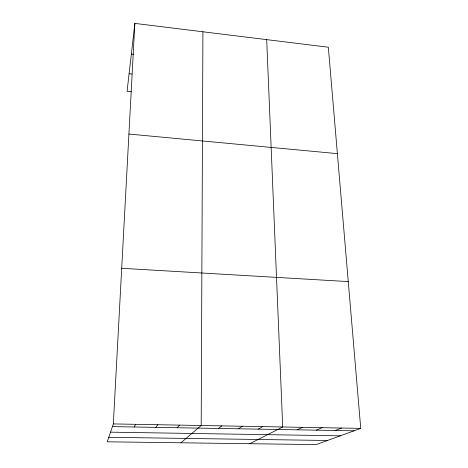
<?xml version="1.0" encoding="UTF-8"?>
<svg xmlns="http://www.w3.org/2000/svg" width="468" height="468" viewBox="0 0 468 468"><rect width="100%" height="100%" fill="white"/><g stroke="black" fill="none" stroke-linecap="round" stroke-linejoin="round"><path stroke-width="0.7" d="M202.919 31.777L201.193 425.506L180.923 442.786M113.338 423.92L134.86 23.4L328.331 47.221L360.746 428.39L316.157 444.6L107.254 441.804L113.338 423.92L360.746 428.39M134.86 23.4L127.085 91.318L131.368 91.769M134.222 426.986L135.685 424.324M155.774 427.36L157.774 424.722M177.079 427.734L179.613 425.114M218.38 428.448L221.908 425.88M238.393 428.799L242.395 426.249M258.19 429.144L262.659 426.617M249.777 443.711L282.701 426.98L266.69 39.634M297.157 429.817L302.527 427.337M316.339 430.15L322.142 427.693M335.316 430.484L341.546 428.045M108.787 437.299L327.477 440.487M110.536 432.163L340.312 435.819M112.425 426.611L354.095 430.806M121.703 268.287L348.262 281.596M128.916 134.047L337.381 153.644M129.104 73.722L131.929 74.032M131.35 54.066L133.468 54.306"/></g></svg>
